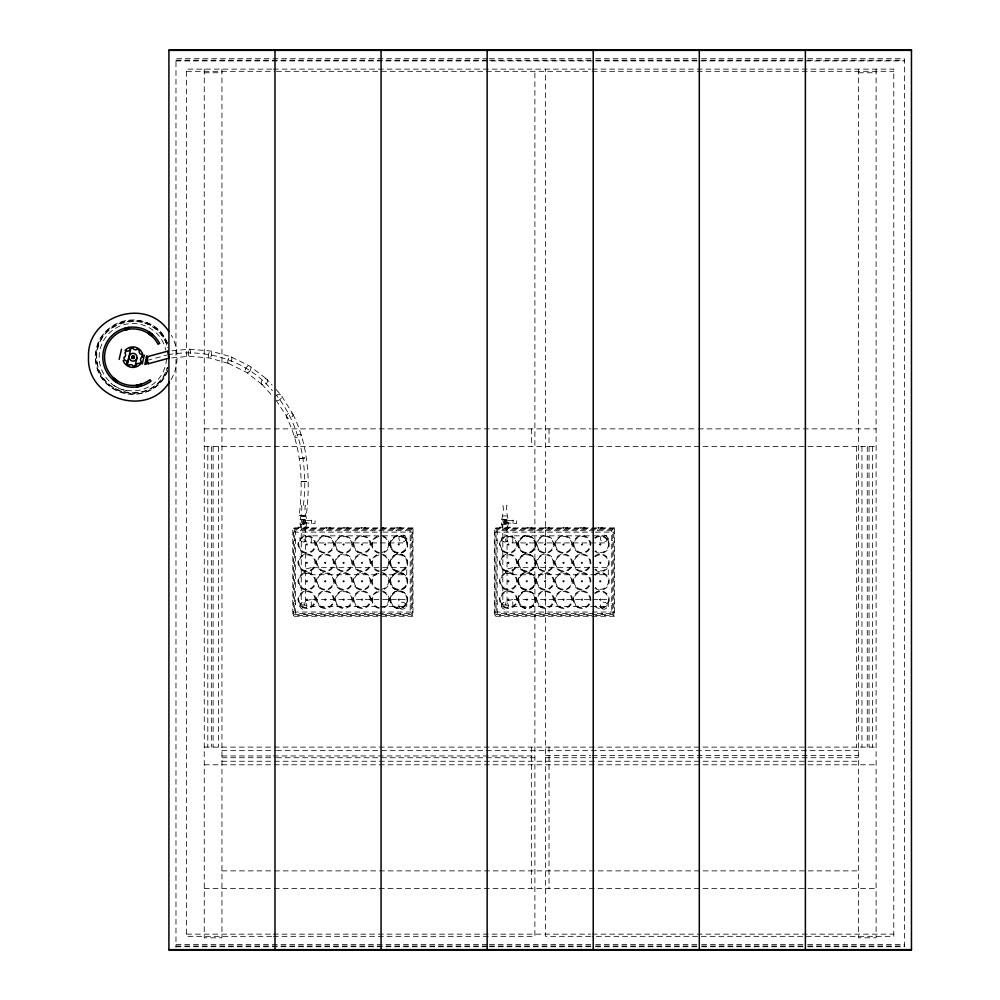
<?xml version="1.0" encoding="UTF-8"?>
<svg xmlns="http://www.w3.org/2000/svg" width="1000" height="1000" viewBox="0 0 1000 1000"><rect width="100%" height="100%" fill="white"/><g stroke="black" fill="none" stroke-linecap="round" stroke-linejoin="round"><path stroke-width="0.75" stroke-dasharray="5 3.75" d="M292.938 414.275C308.725 445.725 310.487 481.737 306.225 516.112L299.188 515.65C303.312 482.337 301.788 447.4 286.4 416.912M303.387 505.337C308.163 467.025 300.712 425.875 276.388 395.112M298.225 543.125L298.125 544.663M298.225 561.512L298.125 563.038M298.225 579.9L298.125 581.425M298.225 598.288L298.125 599.812M316.613 543.125L316.512 544.663M316.613 561.512L316.512 563.038M316.613 579.9L316.512 581.425M316.613 598.288L316.512 599.812M335 543.125L334.9 544.663M335 561.512L334.9 563.038M335 579.9L334.9 581.425M335 598.288L334.9 599.812M353.387 543.125L353.288 544.663M353.387 561.512L353.288 563.038M353.387 579.9L353.288 581.425M353.387 598.288L353.288 599.812M371.775 543.125L371.675 544.663M371.775 561.512L371.675 563.038M371.775 579.9L371.675 581.425M371.775 598.288L371.675 599.812M499.775 543.125L499.675 544.663M499.775 561.512L499.675 563.038M499.775 579.9L499.675 581.425M499.775 598.288L499.675 599.812M536.55 543.125L536.45 544.663M536.55 561.512L536.45 563.038M536.55 579.9L536.45 581.425M536.55 598.288L536.45 599.812M554.938 543.125L554.837 544.663M554.938 561.512L554.837 563.038M554.938 579.9L554.837 581.425M554.938 598.288L554.837 599.812M573.325 543.125L573.225 544.663M573.325 561.512L573.225 563.038M573.325 579.9L573.225 581.425M573.325 598.288L573.225 599.812M305.863 527.175C308.587 519.938 303.512 512.863 305.387 505.337L301.375 505.337C303.263 512.863 298.188 519.938 300.912 527.175M507.413 527.175C510.138 519.938 505.062 512.863 506.938 505.337L502.938 505.337C504.812 512.863 499.738 519.938 502.463 527.175M167.763 370.125C154.787 408.6 94.138 397.5 95.625 356.925C94.588 317.1 154.062 305.887 167.387 343.488M171.1 379.575C178.938 366.138 179.05 348.8 171.388 335.262M166.5 358.85A33.688 33.688 0 0 1 126.788 390.3L126.713 390.763A34.15 34.15 0 0 1 110.738 383.188L111.037 382.837A33.688 33.688 0 0 1 115.575 328.263A33.688 33.688 0 0 1 165.787 350.1M299.188 515.65L306.225 516.112M147.113 360.412L166.7 355.1M311.262 535.837L304.188 537.425L304.188 541.312L311.262 542.913L406.737 542.913L406.737 535.837L311.262 535.837L311.262 542.913M311.262 567.663L304.188 569.25L304.188 573.138L311.262 574.738L406.737 574.738L406.737 567.663L311.262 567.663L311.262 574.738M512.812 535.837L505.737 537.425L505.737 541.312L512.812 542.913L608.288 542.913L608.288 535.837L512.812 535.837L512.812 542.913M311.262 599.487L304.188 601.075L304.188 604.963L311.262 606.55L406.737 606.55L406.737 599.487L311.262 599.487L311.262 606.55M512.812 567.663L505.737 569.25L505.737 573.138L512.812 574.738L608.288 574.738L608.288 567.663L512.812 567.663L512.812 574.738M512.812 599.487L505.737 601.075L505.737 604.963L512.812 606.55L608.288 606.55L608.288 599.487L512.812 599.487L512.812 606.55M171.95 350.8L189.387 349.162L210.637 351.025L230.85 356.712M168.2 354.688C206.05 347.775 247.712 360.513 272.387 390.662M171.762 357.912L189.35 356.262L209.513 358.025L228.762 363.438M311.525 520.275L304.45 520.812L304.45 522.925L315.05 523.462L315.05 520.275L311.525 520.275L311.525 523.462M513.075 520.275L506 520.812L506 522.925L516.6 523.462L516.6 520.275L513.075 520.275L513.075 523.462M487.938 58.738L175.975 58.738L175.975 947.237M489.5 58.738L594 58.738M595.562 58.738L700.062 58.738M701.625 58.738L806.125 58.738M807.688 58.738L904.388 58.738L904.388 946.725L807.688 946.725M175.975 60.225L487.938 60.225M489.5 60.225L594 60.225M595.562 60.225L700.062 60.225M701.625 60.225L806.125 60.225M807.688 60.225L904.388 60.225M175.975 60.925L904.388 60.925M271.762 69.125L186.588 69.125L186.588 936.338L271.762 936.338M273.325 69.125L590.638 69.125M592.2 69.125L893.787 69.125L893.787 936.338L592.2 936.338M186.588 71.312L274.887 71.312M276.438 71.312L590.638 71.312M592.2 71.312L893.787 71.312M204.262 72.763L221.95 72.763M858.425 72.763L876.1 72.763M204.262 428.875L591 428.875M592.562 428.875L696.725 428.875M698.288 428.875L876.1 428.875M204.262 446.55L876.1 446.55M301.375 515.95L305.387 515.95M502.938 515.95L506.938 515.95M300.05 519.487L306.725 519.487M501.6 519.487L508.275 519.487M300.05 524.25L306.725 524.25M501.6 524.25L508.275 524.25M382.262 527.525L383.65 527.875M293.488 532.125L381.438 532.125M382.975 532.125L412.3 532.125M495.037 532.125L593.787 532.125M595.325 532.125L613.85 532.125M294.55 540.262L295.613 540.262M410.175 540.262L411.238 540.262M496.1 540.262L497.163 540.262M611.725 540.262L612.788 540.262M294.55 603.9L295.613 603.9M410.175 603.9L411.238 603.9M496.1 603.9L497.163 603.9M611.725 603.9L612.788 603.9M293.488 612.038L378.35 612.038M379.888 612.038L412.3 612.038M495.037 612.038L590.7 612.038M592.25 612.038L613.85 612.038M204.262 747.113L876.1 747.113M221.95 750.65L274.988 750.65M276.438 750.65L858.425 750.65M545.487 755.6L590.638 755.6M592.2 755.6L858.425 755.6M221.95 755.95L271.762 755.95M273.325 755.95L534.888 755.95M221.95 757.725L274.887 757.725M276.438 757.725L534.888 757.725M545.487 757.725L590.638 757.725M592.2 757.725L858.425 757.725M221.95 761.25L858.425 761.25M204.262 764.788L876.1 764.788M221.95 870.875L858.425 870.875M204.262 888.55L876.1 888.55M186.588 934.15L271.762 934.15M273.325 934.15L590.638 934.15M592.2 934.15L893.787 934.15M273.325 936.338L534.888 936.338L534.888 69.125M590.638 936.338L545.487 936.338L545.487 69.125M175.975 944.538L487.938 944.538M489.5 944.538L594 944.538M595.562 944.538L700.062 944.538M701.625 944.538L806.125 944.538M807.688 944.538L904.388 944.538M175.975 946.012L487.938 946.012M489.5 946.012L594 946.012M595.562 946.012L700.062 946.012M701.625 946.012L806.125 946.012M807.688 946.012L904.388 946.012M175.975 946.725L487.938 946.725M489.5 946.725L594 946.725M595.562 946.725L700.062 946.725M701.625 946.725L806.125 946.725M291.488 412.975L292.65 413.7A3.65 2.525 -26.1 0 1 292.475 416.35L291.2 417.562A3.462 2.387 -26.1 0 1 287.863 418.212L275.562 399.487M231.275 356.887A3.538 1.762 -69 0 1 230.35 362.587A3.538 1.762 -69 0 1 227.8 360.763A3.538 1.762 -69 0 1 231.275 356.887L249.975 366.238L266.525 378.938M228.337 363.288L246.163 372.225L262.262 384.575M267.038 379.438A3.525 2.737 -46.9 0 1 264.525 384.812A3.525 2.737 -46.9 0 1 261.613 381.037A3.525 2.737 -46.9 0 1 267.038 379.438L272.1 385.062M276.137 389.575L281.2 395.2L292.65 413.7M261.75 384.087L272.6 396.188M166.925 345.025C153.45 304.05 88.938 320.887 97.2 363.212C101.375 399.925 159.188 403.387 167.438 367.325A36.163 36.163 0 0 1 112.438 387.025A36.163 36.163 0 0 1 110.775 328.525A36.163 36.163 0 0 1 166.925 345.025L167.562 347.463M876.1 69.125L876.1 937.8L858.425 937.8L858.425 69.125M872.575 446.55L872.575 747.113M869.038 446.55L869.038 747.113M867.262 446.55L867.262 747.113M861.963 446.55L861.963 747.113M856.663 446.55L856.663 747.113M602.875 527.875L597.938 527.875M602.175 527.525L602.175 528.587M602.175 613.45L602.175 614.513M598.638 527.525L598.638 528.587M597.688 529.65L597.688 530.712M585.2 527.875L580.262 527.875M584.5 527.525L584.5 528.587M580.962 527.525L580.962 528.587M567.513 527.875L562.575 527.875M566.812 527.525L566.812 528.587M563.275 527.525L563.275 528.587M549.837 527.875L544.9 527.875M549.138 527.525L549.138 528.587M549.025 428.875L549.025 446.55M549.025 747.113L549.025 888.55M545.6 527.525L545.6 528.587M532.163 527.875L527.225 527.875M531.462 527.525L531.462 528.587M531.35 428.875L531.35 446.55M531.35 747.113L531.35 888.55M527.925 527.525L527.925 528.587M510.238 527.875L510.238 527.175L499.637 527.175L499.637 527.875M506.7 529.65L506.7 530.712M506.7 613.45L506.7 614.513M504.938 519.487L504.938 524.25M401.325 527.875L396.388 527.875M400.625 527.525L400.625 528.587M400.625 613.45L400.625 614.513M397.088 527.525L397.088 528.587M396.138 529.65L396.138 530.712M382.95 527.525L382.95 528.587M365.962 527.875L361.025 527.875M365.262 527.525L365.262 528.587M361.725 527.525L361.725 528.587M348.288 527.875L343.35 527.875M347.587 527.525L347.587 528.587M344.05 527.525L344.05 528.587M330.613 527.875L325.675 527.875M329.9 527.525L329.9 528.587M326.375 527.525L326.375 528.587M308.688 527.875L308.688 527.175L298.087 527.175L298.087 527.875M305.15 529.65L305.15 530.712M305.15 613.45L305.15 614.513M303.387 519.487L303.387 524.25M221.95 69.125L221.95 937.8L204.262 937.8L204.262 69.125M218.412 446.55L218.412 747.113M213.113 446.55L213.113 747.113M211.337 446.55L211.337 747.113M207.8 446.55L207.8 747.113M286.7 417.488A3.65 2.525 -26.1 0 1 286.863 414.837L288.15 413.625A3.462 2.387 -26.1 0 1 291.488 412.975M276.038 395.775A3.525 2.75 -37.1 0 1 280.663 394.712A3.525 2.75 -37.1 0 1 280.712 398.913A3.525 2.75 -37.1 0 1 276.087 399.975M594.6 556.225A8.838 8.838 0 0 1 606.763 556.737A8.838 8.838 0 0 1 606.875 568.913A8.838 8.838 0 0 1 594.725 569.663M594.637 537.837A8.825 8.825 0 0 1 606.775 538.362A8.825 8.825 0 0 1 606.888 550.5A8.825 8.825 0 0 1 594.763 551.25M594.6 574.612A8.838 8.838 0 0 1 606.763 575.125A8.838 8.838 0 0 1 606.875 587.3A8.838 8.838 0 0 1 594.725 588.05M594.6 593A8.838 8.838 0 0 1 606.763 593.513A8.838 8.838 0 0 1 606.875 605.688A8.838 8.838 0 0 1 594.725 606.438M595.125 538.4A8.075 8.075 0 0 1 606.2 538.837A8.075 8.075 0 0 1 606.413 549.925A8.075 8.075 0 0 1 595.35 550.775M595.125 556.788A8.075 8.075 0 0 1 606.2 557.225A8.075 8.075 0 0 1 606.413 568.312A8.075 8.075 0 0 1 595.35 569.163M595.125 575.175A8.075 8.075 0 0 1 606.2 575.612A8.075 8.075 0 0 1 606.413 586.7A8.075 8.075 0 0 1 595.35 587.55M595.125 593.562A8.075 8.075 0 0 1 606.2 594A8.075 8.075 0 0 1 606.413 605.087A8.075 8.075 0 0 1 595.35 605.938M381.863 535.775A8.825 8.825 0 0 1 382.025 553.175M379.125 553.212A8.825 8.825 0 0 1 378.963 535.8M381.838 554.15A8.838 8.838 0 0 1 382 571.587M379.1 571.625A8.838 8.838 0 0 1 378.938 554.175M381.863 590.938A8.825 8.825 0 0 1 382.025 608.337M379.125 608.362A8.825 8.825 0 0 1 378.963 590.962M381.838 572.537A8.838 8.838 0 0 1 382 589.975M379.1 590.013A8.838 8.838 0 0 1 378.938 572.562M383.113 536.85A8.075 8.075 0 0 1 382.038 552.425M379.237 552.475A8.075 8.075 0 0 1 378.938 536.562M383.113 555.237A8.075 8.075 0 0 1 382.038 570.812M379.237 570.862A8.075 8.075 0 0 1 378.938 554.95M383.113 573.625A8.075 8.075 0 0 1 382.038 589.2M379.237 589.25A8.075 8.075 0 0 1 378.938 573.337M383.113 592.013A8.075 8.075 0 0 1 382.038 607.587M379.237 607.638A8.075 8.075 0 0 1 378.938 591.725M167.288 371.337A37.237 37.237 0 0 1 110.087 386.625A37.237 37.237 0 0 1 110.475 327.413A37.237 37.237 0 0 1 167.475 343.45M126.737 390.625A34.013 34.013 0 0 1 110.825 383.075M405.913 538.175L405.875 539.1A3.538 3.538 0 0 1 400.363 541.388A3.538 3.538 0 0 1 400.625 535.425A3.538 3.538 0 0 1 405.913 538.175M607.463 538.175L607.425 539.1A3.538 3.538 0 0 1 601.912 541.388A3.538 3.538 0 0 1 602.175 535.425A3.538 3.538 0 0 1 607.463 538.175M390.163 543.125L390.062 544.663A8.825 8.825 0 0 0 402.987 552.3A8.825 8.825 0 0 0 404.012 537.325A8.825 8.825 0 0 0 390.163 543.125M390.163 561.512L390.062 563.038A8.825 8.825 0 0 0 402.987 570.688A8.825 8.825 0 0 0 404.012 555.712A8.825 8.825 0 0 0 390.163 561.512M390.163 579.9L390.062 581.425A8.825 8.825 0 0 0 402.987 589.075A8.825 8.825 0 0 0 404.012 574.1A8.825 8.825 0 0 0 390.163 579.9M390.163 598.288L390.062 599.812A8.825 8.825 0 0 0 402.987 607.463A8.825 8.825 0 0 0 404.012 592.475A8.825 8.825 0 0 0 390.163 598.288M518.162 543.125L518.062 544.663A8.825 8.825 0 0 0 530.988 552.3A8.825 8.825 0 0 0 532.013 537.325A8.825 8.825 0 0 0 518.162 543.125M518.162 561.512L518.062 563.038A8.825 8.825 0 0 0 530.988 570.688A8.825 8.825 0 0 0 532.013 555.712A8.825 8.825 0 0 0 518.162 561.512M518.162 579.9L518.062 581.425A8.825 8.825 0 0 0 530.988 589.075A8.825 8.825 0 0 0 532.013 574.1A8.825 8.825 0 0 0 518.162 579.9M518.162 598.288L518.062 599.812A8.825 8.825 0 0 0 530.988 607.463A8.825 8.825 0 0 0 532.013 592.475A8.825 8.825 0 0 0 518.162 598.288M306.15 544.362C307.375 547.3 308.387 541.987 306.15 544.362M306.15 562.75C307.45 565.688 308.25 560.363 306.15 562.75M306.15 581.138C307.387 584.075 308.375 578.737 306.15 581.138M306.15 599.525C307.375 602.463 308.387 597.15 306.15 599.525M324.538 544.362C325.812 547.312 326.7 541.962 324.538 544.362M324.538 562.75C325.838 565.675 326.637 560.388 324.538 562.75M324.538 581.138C325.788 584.062 326.725 578.775 324.538 581.138M324.538 599.525C325.812 602.475 326.7 597.125 324.538 599.525M342.925 544.362C344.2 547.288 345.1 541.987 342.925 544.362M342.925 562.75C344.188 565.7 345.075 560.35 342.925 562.75M342.925 581.138C344.2 584.062 345.087 578.775 342.925 581.138M342.925 599.525C344.2 602.45 345.1 597.15 342.925 599.525M361.312 544.362C362.537 547.3 363.55 541.987 361.312 544.362M361.312 562.75C362.612 565.688 363.413 560.363 361.312 562.75M361.312 581.138C362.55 584.075 363.537 578.737 361.312 581.138M361.312 599.525C362.537 602.463 363.55 597.15 361.312 599.525M398.088 544.362C399.363 547.288 400.262 541.987 398.088 544.362M398.088 562.75C399.35 565.7 400.238 560.35 398.088 562.75M398.088 581.138C399.363 584.062 400.25 578.775 398.088 581.138M398.088 599.525C399.363 602.45 400.262 597.15 398.088 599.525M507.7 544.362C508.925 547.3 509.938 541.987 507.7 544.362M507.7 562.75C509 565.688 509.8 560.363 507.7 562.75M507.7 581.138C508.938 584.075 509.925 578.737 507.7 581.138M507.7 599.525C508.925 602.463 509.938 597.15 507.7 599.525M526.087 544.362C527.362 547.312 528.25 541.962 526.087 544.362M526.087 562.75C527.388 565.675 528.188 560.388 526.087 562.75M526.087 581.138C527.35 584.062 528.275 578.775 526.087 581.138M526.087 599.525C527.362 602.475 528.25 597.125 526.087 599.525M544.475 544.362C545.75 547.288 546.65 541.987 544.475 544.362M544.475 562.75C545.737 565.7 546.663 560.35 544.475 562.75M544.475 581.138C545.75 584.062 546.638 578.775 544.475 581.138M544.475 599.525C545.75 602.45 546.65 597.15 544.475 599.525M562.863 544.362C564.087 547.3 565.1 541.987 562.863 544.362M562.863 562.75C564.163 565.688 564.963 560.363 562.863 562.75M562.863 581.138C564.1 584.075 565.087 578.737 562.863 581.138M562.863 599.525C564.087 602.463 565.1 597.15 562.863 599.525M581.25 544.362C582.525 547.312 583.413 541.962 581.25 544.362M581.25 562.75C582.55 565.675 583.35 560.388 581.25 562.75M581.25 581.138C582.5 584.062 583.438 578.775 581.25 581.138M581.25 599.525C582.525 602.475 583.413 597.125 581.25 599.525M599.637 544.362C600.913 547.288 601.812 541.987 599.637 544.362M599.637 562.75C600.9 565.7 601.788 560.35 599.637 562.75M599.637 581.138C600.913 584.062 601.8 578.775 599.637 581.138M599.637 599.525C600.913 602.45 601.812 597.15 599.637 599.525M302.362 521.6C303.663 525.65 305.512 518.737 302.362 521.6M503.913 521.6C505.213 525.65 507.062 518.737 503.913 521.6M299.738 458.675L306.613 457.675L299.738 458.675M296.112 435.538L295.438 435.938A3.75 1.238 -17.2 0 0 294.6 437.075L295.738 437.612A3.413 1.125 -17.2 0 0 298.2 437.238L300.525 436.175A3.75 1.238 -17.2 0 0 301.375 435.025L300.225 434.487A3.413 1.125 -17.2 0 0 297.775 434.862L296.112 435.538M301.512 481.463L308.463 481.475L301.512 481.463M305.512 520.1L301.262 520.1L301.262 604.963L305.512 604.963L305.512 520.1M507.062 520.1L502.812 520.1L502.812 604.963L507.062 604.963L507.062 520.1M413 527.875L292.775 527.875L292.775 616.275L413 616.275L413 527.875M614.55 527.875L494.325 527.875L494.325 616.275L614.55 616.275L614.55 527.875M412.3 528.587L293.488 528.587L293.488 615.575L412.3 615.575L412.3 528.587M613.85 528.587L495.037 528.587L495.037 615.575L613.85 615.575L613.85 528.587M411.238 529.65L294.55 529.65L294.55 614.513L411.238 614.513L411.238 529.65M612.788 529.65L496.1 529.65L496.1 614.513L612.788 614.513L612.788 529.65M410.175 530.712L295.613 530.712L295.613 613.45L410.175 613.45L410.175 530.712M611.725 530.712L497.163 530.712L497.163 613.45L611.725 613.45L611.725 530.712M501.438 606.2L501.425 605.275A3.538 3.538 0 0 1 506.775 602.65A3.538 3.538 0 0 1 506.9 608.612A3.538 3.538 0 0 1 501.438 606.2M299.887 606.2L299.875 605.275A3.538 3.538 0 0 1 305.225 602.65A3.538 3.538 0 0 1 305.35 608.612A3.538 3.538 0 0 1 299.887 606.2M248.912 372A3.6 2.487 -58.8 0 0 249.975 366.25A3.6 2.487 -58.8 0 0 245.3 369.65A3.6 2.487 -58.8 0 0 248.912 372M210.763 357.062A3.538 1.512 -79.7 0 0 211.012 351.188A3.538 1.512 -79.7 0 0 208.463 355.337A3.538 1.512 -79.7 0 0 210.763 357.062M188.363 350.863A3.538 1.175 89.7 0 0 189.35 356.25A3.538 1.175 89.7 0 0 190.387 351.037A3.538 1.175 89.7 0 0 188.363 350.863M559.212 570.538A8.838 8.838 0 0 0 572.475 562.888A8.838 8.838 0 0 0 559.212 555.225A8.838 8.838 0 0 0 559.212 570.538M540.825 607.312A8.838 8.838 0 0 0 554.087 599.663A8.838 8.838 0 0 0 540.825 592A8.838 8.838 0 0 0 540.825 607.312M558.112 551.35A8.825 8.825 0 0 0 572.375 545.862A8.825 8.825 0 0 0 560.487 536.263A8.825 8.825 0 0 0 558.112 551.35M539.725 551.35A8.825 8.825 0 0 0 553.987 545.862A8.825 8.825 0 0 0 542.1 536.263A8.825 8.825 0 0 0 539.725 551.35M539.725 569.738A8.825 8.825 0 0 0 553.987 564.25A8.825 8.825 0 0 0 542.1 554.65A8.825 8.825 0 0 0 539.725 569.738M540.825 588.925A8.838 8.838 0 0 0 554.087 581.275A8.838 8.838 0 0 0 540.825 573.612A8.838 8.838 0 0 0 540.825 588.925M577.6 552.15A8.838 8.838 0 0 0 590.862 544.5A8.838 8.838 0 0 0 577.6 536.85A8.838 8.838 0 0 0 577.6 552.15M577.6 570.538A8.838 8.838 0 0 0 590.862 562.888A8.838 8.838 0 0 0 577.6 555.225A8.838 8.838 0 0 0 577.6 570.538M504.05 607.312A8.838 8.838 0 0 0 517.312 599.663A8.838 8.838 0 0 0 504.05 592A8.838 8.838 0 0 0 504.05 607.312M577.6 607.312A8.838 8.838 0 0 0 590.862 599.663A8.838 8.838 0 0 0 577.6 592A8.838 8.838 0 0 0 577.6 607.312M577.6 588.925A8.838 8.838 0 0 0 590.862 581.275A8.838 8.838 0 0 0 577.6 573.612A8.838 8.838 0 0 0 577.6 588.925M559.212 607.312A8.838 8.838 0 0 0 572.475 599.663A8.838 8.838 0 0 0 559.212 592A8.838 8.838 0 0 0 559.212 607.312M558.112 588.125A8.825 8.825 0 0 0 572.375 582.638A8.825 8.825 0 0 0 560.487 573.038A8.825 8.825 0 0 0 558.112 588.125M522.438 588.925A8.838 8.838 0 0 0 535.7 581.275A8.838 8.838 0 0 0 522.438 573.612A8.838 8.838 0 0 0 522.438 588.925M521.175 606.438A8.838 8.838 0 0 0 535.562 601.2A8.838 8.838 0 0 0 523.837 591.35A8.838 8.838 0 0 0 521.175 606.438M522.438 552.15A8.838 8.838 0 0 0 535.7 544.5A8.838 8.838 0 0 0 522.438 536.85A8.838 8.838 0 0 0 522.438 552.15M522.438 570.538A8.838 8.838 0 0 0 535.7 562.888A8.838 8.838 0 0 0 522.438 555.225A8.838 8.838 0 0 0 522.438 570.538M502.95 551.35A8.825 8.825 0 0 0 517.212 545.862A8.825 8.825 0 0 0 505.325 536.263A8.825 8.825 0 0 0 502.95 551.35M504.05 570.538A8.838 8.838 0 0 0 517.312 562.888A8.838 8.838 0 0 0 504.05 555.225A8.838 8.838 0 0 0 504.05 570.538M504.05 588.925A8.838 8.838 0 0 0 517.312 581.275A8.838 8.838 0 0 0 504.05 573.612A8.838 8.838 0 0 0 504.05 588.925M503.413 550.775A8.075 8.075 0 0 0 516.475 545.75A8.075 8.075 0 0 0 505.588 536.95A8.075 8.075 0 0 0 503.413 550.775M521.8 550.775A8.075 8.075 0 0 0 534.862 545.75A8.075 8.075 0 0 0 523.975 536.95A8.075 8.075 0 0 0 521.8 550.775M540.188 587.55A8.075 8.075 0 0 0 553.25 582.525A8.075 8.075 0 0 0 542.362 573.725A8.075 8.075 0 0 0 540.188 587.55M521.8 569.163A8.075 8.075 0 0 0 534.862 564.138A8.075 8.075 0 0 0 523.975 555.337A8.075 8.075 0 0 0 521.8 569.163M576.962 550.775A8.075 8.075 0 0 0 590.025 545.75A8.075 8.075 0 0 0 579.138 536.95A8.075 8.075 0 0 0 576.962 550.775M503.413 569.163A8.075 8.075 0 0 0 516.475 564.138A8.075 8.075 0 0 0 505.588 555.337A8.075 8.075 0 0 0 503.413 569.163M558.575 587.55A8.075 8.075 0 0 0 571.638 582.525A8.075 8.075 0 0 0 560.75 573.725A8.075 8.075 0 0 0 558.575 587.55M540.188 569.163A8.075 8.075 0 0 0 553.25 564.138A8.075 8.075 0 0 0 542.362 555.337A8.075 8.075 0 0 0 540.188 569.163M540.188 550.775A8.075 8.075 0 0 0 553.25 545.75A8.075 8.075 0 0 0 542.362 536.95A8.075 8.075 0 0 0 540.188 550.775M503.413 587.55A8.075 8.075 0 0 0 516.475 582.525A8.075 8.075 0 0 0 505.588 573.725A8.075 8.075 0 0 0 503.413 587.55M558.575 569.163A8.075 8.075 0 0 0 571.638 564.138A8.075 8.075 0 0 0 560.75 555.337A8.075 8.075 0 0 0 558.575 569.163M521.8 587.55A8.075 8.075 0 0 0 534.862 582.525A8.075 8.075 0 0 0 523.975 573.725A8.075 8.075 0 0 0 521.8 587.55M576.962 569.163A8.075 8.075 0 0 0 590.025 564.138A8.075 8.075 0 0 0 579.138 555.337A8.075 8.075 0 0 0 576.962 569.163M576.962 587.55A8.075 8.075 0 0 0 590.025 582.525A8.075 8.075 0 0 0 579.138 573.725A8.075 8.075 0 0 0 576.962 587.55M558.575 550.775A8.075 8.075 0 0 0 571.638 545.75A8.075 8.075 0 0 0 560.75 536.95A8.075 8.075 0 0 0 558.575 550.775M503.413 605.938A8.075 8.075 0 0 0 516.475 600.913A8.075 8.075 0 0 0 505.588 592.112A8.075 8.075 0 0 0 503.413 605.938M521.8 605.938A8.075 8.075 0 0 0 534.862 600.913A8.075 8.075 0 0 0 523.975 592.112A8.075 8.075 0 0 0 521.8 605.938M558.575 605.938A8.075 8.075 0 0 0 571.638 600.913A8.075 8.075 0 0 0 560.75 592.112A8.075 8.075 0 0 0 558.575 605.938M540.188 605.938A8.075 8.075 0 0 0 553.25 600.913A8.075 8.075 0 0 0 542.362 592.112A8.075 8.075 0 0 0 540.188 605.938M576.962 605.938A8.075 8.075 0 0 0 590.025 600.913A8.075 8.075 0 0 0 579.138 592.112A8.075 8.075 0 0 0 576.962 605.938M503.175 541.55A3.538 3.538 0 0 0 508.475 538.488A3.538 3.538 0 0 0 503.175 535.425A3.538 3.538 0 0 0 503.175 541.55M602.175 608.737A3.538 3.538 0 0 0 607.475 605.675A3.538 3.538 0 0 0 602.175 602.612A3.538 3.538 0 0 0 602.175 608.737M504.05 523.4A1.762 1.762 0 0 0 506.7 521.875A1.762 1.762 0 0 0 504.05 520.337A1.762 1.762 0 0 0 504.05 523.4M357.663 570.538A8.838 8.838 0 0 0 370.925 562.888A8.838 8.838 0 0 0 357.663 555.225A8.838 8.838 0 0 0 357.663 570.538M338.175 606.512A8.825 8.825 0 0 0 352.425 601.025A8.825 8.825 0 0 0 340.55 591.425A8.825 8.825 0 0 0 338.175 606.512M357.663 552.15A8.838 8.838 0 0 0 370.925 544.5A8.838 8.838 0 0 0 357.663 536.85A8.838 8.838 0 0 0 357.663 552.15M338.175 551.35A8.825 8.825 0 0 0 352.425 545.862A8.825 8.825 0 0 0 340.55 536.263A8.825 8.825 0 0 0 338.175 551.35M338.175 569.738A8.825 8.825 0 0 0 352.425 564.25A8.825 8.825 0 0 0 340.55 554.65A8.825 8.825 0 0 0 338.175 569.738M339.275 588.925A8.838 8.838 0 0 0 352.537 581.275A8.838 8.838 0 0 0 339.275 573.612A8.838 8.838 0 0 0 339.275 588.925M394.438 570.538A8.838 8.838 0 0 0 407.7 562.888A8.838 8.838 0 0 0 394.438 555.225A8.838 8.838 0 0 0 394.438 570.538M393.175 551.275A8.838 8.838 0 0 0 407.562 546.038A8.838 8.838 0 0 0 395.838 536.188A8.838 8.838 0 0 0 393.175 551.275M394.438 588.925A8.838 8.838 0 0 0 407.7 581.275A8.838 8.838 0 0 0 394.438 573.612A8.838 8.838 0 0 0 394.438 588.925M394.438 607.312A8.838 8.838 0 0 0 407.7 599.663A8.838 8.838 0 0 0 394.438 592A8.838 8.838 0 0 0 394.438 607.312M302.5 607.312A8.838 8.838 0 0 0 315.763 599.663A8.838 8.838 0 0 0 302.5 592A8.838 8.838 0 0 0 302.5 607.312M357.663 607.312A8.838 8.838 0 0 0 370.925 599.663A8.838 8.838 0 0 0 357.663 592A8.838 8.838 0 0 0 357.663 607.312M356.562 588.125A8.825 8.825 0 0 0 370.812 582.638A8.825 8.825 0 0 0 358.938 573.038A8.825 8.825 0 0 0 356.562 588.125M319.788 588.125A8.825 8.825 0 0 0 334.038 582.638A8.825 8.825 0 0 0 322.163 573.038A8.825 8.825 0 0 0 319.788 588.125M320.887 607.312A8.838 8.838 0 0 0 334.15 599.663A8.838 8.838 0 0 0 320.887 592A8.838 8.838 0 0 0 320.887 607.312M319.788 551.35A8.825 8.825 0 0 0 334.038 545.862A8.825 8.825 0 0 0 322.163 536.263A8.825 8.825 0 0 0 319.788 551.35M320.887 570.538A8.838 8.838 0 0 0 334.15 562.888A8.838 8.838 0 0 0 320.887 555.225A8.838 8.838 0 0 0 320.887 570.538M302.5 552.15A8.838 8.838 0 0 0 315.763 544.5A8.838 8.838 0 0 0 302.5 536.85A8.838 8.838 0 0 0 302.5 552.15M302.5 570.538A8.838 8.838 0 0 0 315.763 562.888A8.838 8.838 0 0 0 302.5 555.225A8.838 8.838 0 0 0 302.5 570.538M302.5 588.925A8.838 8.838 0 0 0 315.763 581.275A8.838 8.838 0 0 0 302.5 573.612A8.838 8.838 0 0 0 302.5 588.925M393.8 550.775A8.075 8.075 0 0 0 406.863 545.75A8.075 8.075 0 0 0 395.975 536.95A8.075 8.075 0 0 0 393.8 550.775M301.863 550.775A8.075 8.075 0 0 0 314.925 545.75A8.075 8.075 0 0 0 304.037 536.95A8.075 8.075 0 0 0 301.863 550.775M320.25 550.775A8.075 8.075 0 0 0 333.312 545.75A8.075 8.075 0 0 0 322.425 536.95A8.075 8.075 0 0 0 320.25 550.775M338.638 587.55A8.075 8.075 0 0 0 351.7 582.525A8.075 8.075 0 0 0 340.812 573.725A8.075 8.075 0 0 0 338.638 587.55M320.25 569.163A8.075 8.075 0 0 0 333.312 564.138A8.075 8.075 0 0 0 322.425 555.337A8.075 8.075 0 0 0 320.25 569.163M301.863 569.163A8.075 8.075 0 0 0 314.925 564.138A8.075 8.075 0 0 0 304.037 555.337A8.075 8.075 0 0 0 301.863 569.163M357.025 587.55A8.075 8.075 0 0 0 370.087 582.525A8.075 8.075 0 0 0 359.2 573.725A8.075 8.075 0 0 0 357.025 587.55M338.638 569.163A8.075 8.075 0 0 0 351.7 564.138A8.075 8.075 0 0 0 340.812 555.337A8.075 8.075 0 0 0 338.638 569.163M338.638 550.775A8.075 8.075 0 0 0 351.7 545.75A8.075 8.075 0 0 0 340.812 536.95A8.075 8.075 0 0 0 338.638 550.775M301.863 587.55A8.075 8.075 0 0 0 314.925 582.525A8.075 8.075 0 0 0 304.037 573.725A8.075 8.075 0 0 0 301.863 587.55M393.8 569.163A8.075 8.075 0 0 0 406.863 564.138A8.075 8.075 0 0 0 395.975 555.337A8.075 8.075 0 0 0 393.8 569.163M357.025 569.163A8.075 8.075 0 0 0 370.087 564.138A8.075 8.075 0 0 0 359.2 555.337A8.075 8.075 0 0 0 357.025 569.163M320.25 587.55A8.075 8.075 0 0 0 333.312 582.525A8.075 8.075 0 0 0 322.425 573.725A8.075 8.075 0 0 0 320.25 587.55M393.8 587.55A8.075 8.075 0 0 0 406.863 582.525A8.075 8.075 0 0 0 395.975 573.725A8.075 8.075 0 0 0 393.8 587.55M357.025 550.775A8.075 8.075 0 0 0 370.087 545.75A8.075 8.075 0 0 0 359.2 536.95A8.075 8.075 0 0 0 357.025 550.775M393.8 605.938A8.075 8.075 0 0 0 406.863 600.913A8.075 8.075 0 0 0 395.975 592.112A8.075 8.075 0 0 0 393.8 605.938M301.863 605.938A8.075 8.075 0 0 0 314.925 600.913A8.075 8.075 0 0 0 304.037 592.112A8.075 8.075 0 0 0 301.863 605.938M320.25 605.938A8.075 8.075 0 0 0 333.312 600.913A8.075 8.075 0 0 0 322.425 592.112A8.075 8.075 0 0 0 320.25 605.938M357.025 605.938A8.075 8.075 0 0 0 370.087 600.913A8.075 8.075 0 0 0 359.2 592.112A8.075 8.075 0 0 0 357.025 605.938M338.638 605.938A8.075 8.075 0 0 0 351.7 600.913A8.075 8.075 0 0 0 340.812 592.112A8.075 8.075 0 0 0 338.638 605.938M301.613 541.55A3.538 3.538 0 0 0 306.925 538.488A3.538 3.538 0 0 0 301.613 535.425A3.538 3.538 0 0 0 301.613 541.55M400.625 608.737A3.538 3.538 0 0 0 405.925 605.675A3.538 3.538 0 0 0 400.625 602.612A3.538 3.538 0 0 0 400.625 608.737M302.5 523.4A1.762 1.762 0 0 0 305.15 521.875A1.762 1.762 0 0 0 302.5 520.337A1.762 1.762 0 0 0 302.5 523.4"/><path stroke-width="1.5" d="M119.162 359.425L121.487 349.212M127.537 329.487L127.975 327.587M130.863 348.338L127.25 364.275L129.25 356.35M135.075 366.163L136.912 358.088M142.287 363.963L144.288 355.125M149.613 334.5L150.037 332.6M144.838 364.538L146.85 355.7M146.25 364.237L147.988 356.587M146.488 359.837L148.062 363.812L146.725 357.775M167.662 351.362L168.825 358.188L148.062 363.812M168.825 358.188L168.8 357.275M169.312 382.1C147.675 418.225 86.013 398.85 88.537 356.875C86.613 315.663 146.738 296.462 168.75 331.438M146.163 357.013L167.587 351.2M124.925 328.25L129.088 327.35M124.488 330.15L129.312 329.1M136.4 385.238L141.225 384.188M136.625 386.987L140.787 386.087M168.912 50.362L911.462 50.362M168.912 949.638L911.462 949.638M149.137 331.9L152.513 334.513L152.075 336.413L148.188 333.387M117.537 380.95L113.637 377.925L113.212 379.825L116.575 382.438M805.387 50L805.387 950M699.3 50L699.3 950M593.225 50L593.225 950M487.15 50L487.15 950M381.062 50L381.062 950M274.988 50L274.988 950M141.725 362.362A10.288 10.288 0 0 1 123.175 360.625M125.025 350.513A10.288 10.288 0 0 1 143 355.45M131.8 356.925C132.262 361.163 136.662 355.412 132.487 356.062C130.787 361.6 137.188 354.212 131.8 356.925M159.588 343.425L158.012 344.237A28.287 28.287 0 0 0 118.488 332.8A28.287 28.287 0 0 0 109.375 372.938A28.287 28.287 0 0 0 149.963 379.7L151.025 381.112A30.05 30.05 0 0 1 107.9 373.913A30.05 30.05 0 0 1 117.587 331.275A30.05 30.05 0 0 1 159.588 343.425M911.462 50L168.912 50L168.912 950L911.462 950L911.462 50M142.238 357.038A2.612 2.612 0 0 0 141.263 361.337A9.162 9.162 0 0 1 139.688 363.575A2.612 2.612 0 0 0 135.95 365.913A9.162 9.162 0 0 1 133.262 366.375A2.612 2.612 0 0 0 128.963 365.4A9.162 9.162 0 0 1 126.737 363.825A2.612 2.612 0 0 0 124.388 360.087A9.162 9.162 0 0 1 123.925 357.4A2.612 2.612 0 0 0 124.9 353.1A9.162 9.162 0 0 1 126.475 350.875A2.612 2.612 0 0 0 130.213 348.525A9.162 9.162 0 0 1 132.9 348.062A2.612 2.612 0 0 0 137.2 349.038A9.162 9.162 0 0 1 139.425 350.625A2.612 2.612 0 0 0 141.775 354.35A9.162 9.162 0 0 1 142.238 357.038M130.95 360.525A3.925 3.925 0 0 0 137 357.413A3.925 3.925 0 0 0 131.287 353.725A3.925 3.925 0 0 0 130.95 360.525M132.375 358.325A1.312 1.312 0 0 0 134.388 357.287A1.312 1.312 0 0 0 132.487 356.062A1.312 1.312 0 0 0 132.375 358.325"/></g></svg>
